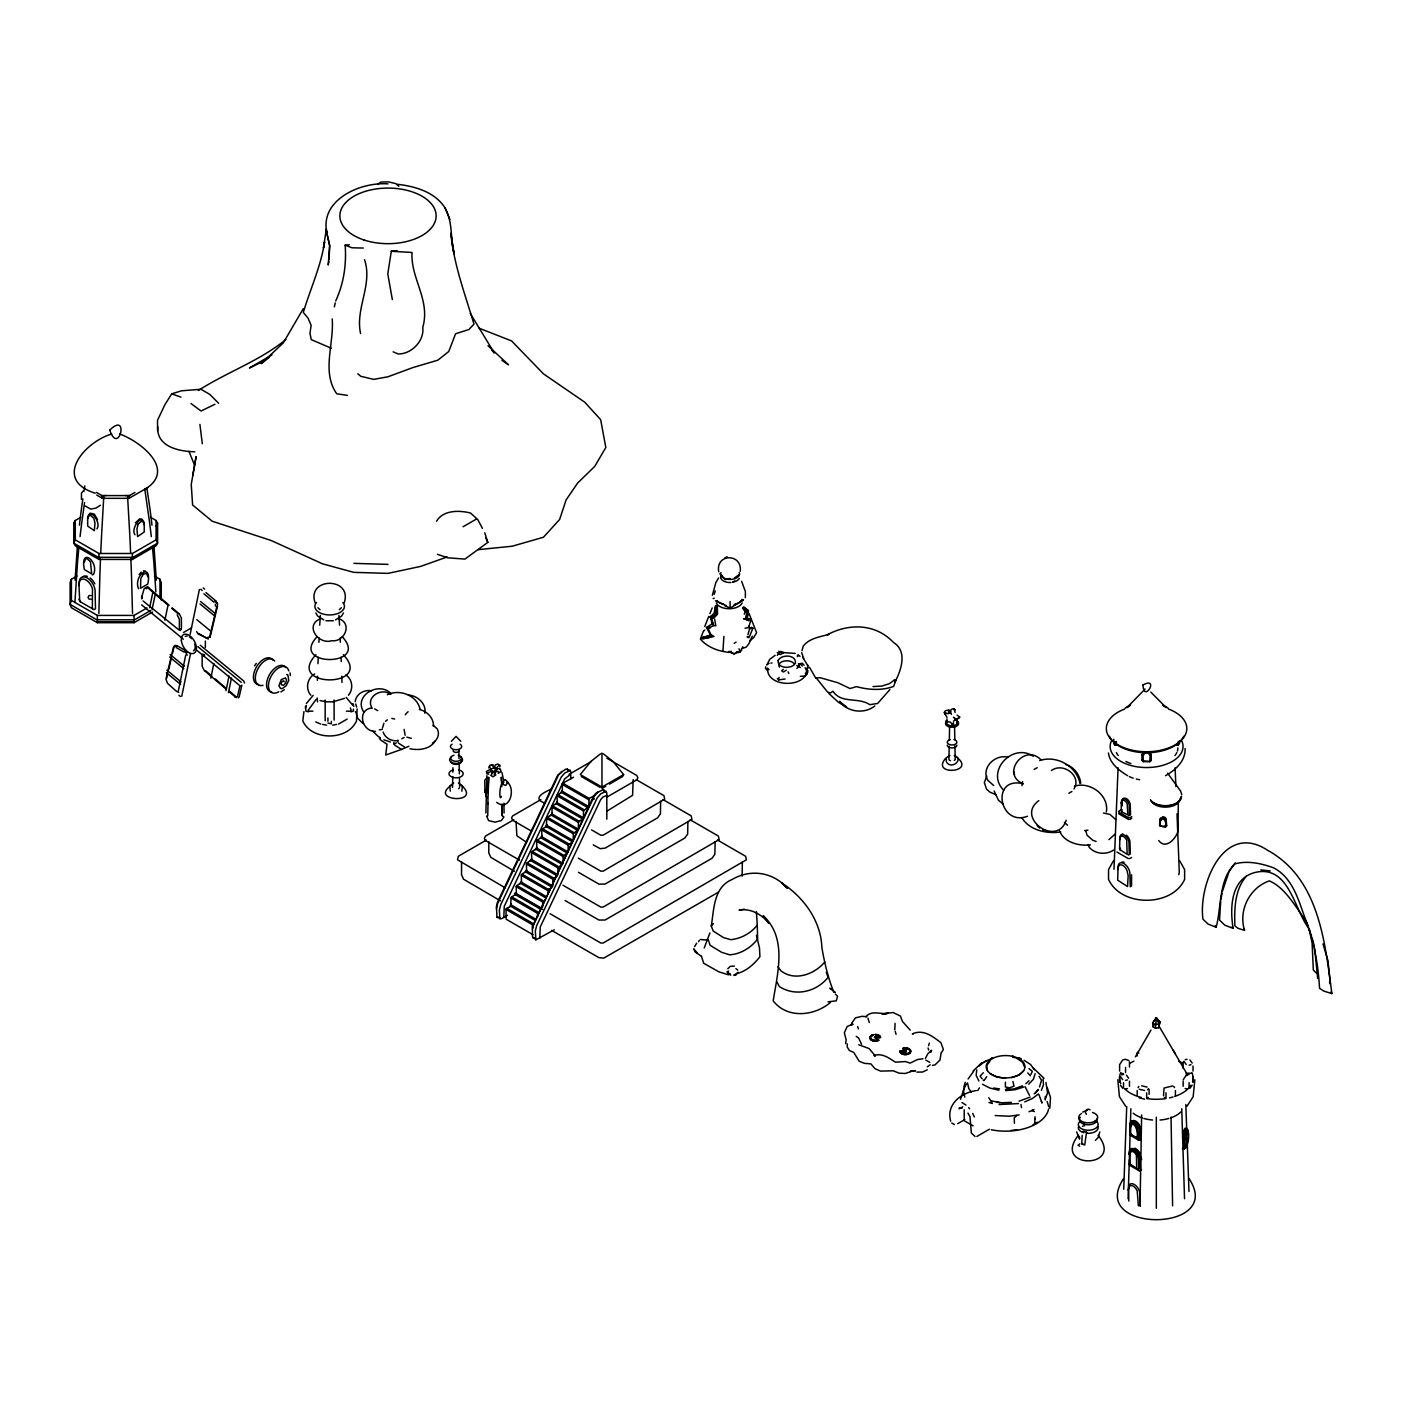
<?xml version="1.0" encoding="UTF-8"?>
<svg xmlns="http://www.w3.org/2000/svg" width="1402" height="1402" viewBox="0 0 1402 1402"><rect width="100%" height="100%" fill="white"/><g stroke="black" fill="none" stroke-linecap="round" stroke-linejoin="round"><path stroke-width="1.5" d="M388.003 183.872C359.718 181.717 317.974 200.661 327.314 234.695L326.315 229.052L323.459 247.874L324.598 241.898C320.918 266.327 310.175 289.39 303.305 312.436L308.089 318.184L311.121 325.422L309.982 333.15L311.226 339.617L331.398 348.274M1005.427 1082.151L1005.392 1086.936L1009.493 1087.847L1013.996 1086.147L1012.927 1081.45M487.738 815.824L488.036 802.908M1178.328 801.173L1178.031 831.141C1176.05 838.449 1165.675 850.138 1158.735 840.552M485.898 813.037L486.862 775.692M487.843 803.994L488.685 777.199L488.001 792.708M1034.974 1119.059L1035.009 1116.746M949.347 739.66L949.575 726.639M1141.631 1114.923L1140.019 1205.773M452.531 787.433L452.758 776.498M452.846 772.134L452.934 767.753M949.207 746.215L948.926 759.341A3.172 1.823 0 0 0 950.398 760.673M98.859 613.375L99.822 577.221A1095.207 342.211 -76.6 0 1 100.488 558.89M492.155 772.432L492.715 770.995L492.558 772.94M716.615 606.488L716.632 605.576M1130.871 1108.719L1129.521 1153.39M1194.819 1079.75L1193.172 1096.679L1186.986 1106.248M847.299 1043.912L847.194 1046.961L849.332 1050.484L853.73 1052.411L859.198 1061.261L864.438 1063.347L870.87 1063.855L874.918 1068.639L880.509 1071.11L893.302 1070.795L899.085 1073.178L905.236 1073.476L911.055 1071.566M1128.084 1198.728L1129.311 1159.769M1126.717 1106.546L1123.721 1189.317M317.36 680.356L317.518 676.185M349.361 244.754L345.172 245.175C346.522 264.522 343.893 283.151 335.709 300.922M1034.746 1124.141L1034.939 1118.586M1113.994 869.275L1118.077 767.805M329.12 259.16L329.68 245.63L326.298 230.787L329.68 245.63L328.226 264.996L328.822 261.105M194.79 451.777C179.193 451.514 156.27 446.782 157.76 426.699M941.057 1053.06L940.006 1060.035L935.046 1064.872L932.4 1065.415M317.956 663.672L318.254 657.258M318.937 642.291L319.13 638.015M319.726 625.169L320.357 615.39M744.339 909.179L739.029 910.143C750.613 907.953 761.934 914.507 768.927 923.392L763.179 915.646C787.346 937.92 777.672 972.743 773.168 1000.818C787.03 1018.903 814.212 1016.327 830.422 1002.43M74.954 601.616L77.39 564.27A1095.207 826.164 -35.7 0 1 79.003 546.482M714.634 619.211L715.826 625.783L713.688 625.52L711.375 618.142L713.443 618.142L717.018 614.514L717.246 605.717M75.077 580.218L77.39 545.956M103.783 496.29L101.645 534.092A1095.207 342.211 -76.6 0 0 100.751 552.721M731.248 651.282L728.392 652.438L722.924 651.404L723.888 636.385M747.932 634.528L749.86 627.868M1049.835 1108.193L1050.501 1097.503L1047.171 1087.374M1185.093 748.458C1185.706 760.953 1175.489 769.996 1165.553 775.692M944.405 712.549L945.456 714.249L944.405 712.549A3.715 2.699 18.6 0 1 948.12 710.411L950.766 711.462M332.186 318.867C334.289 343.578 321.286 371.88 336.76 393.804L347.433 395.382M488.772 767.893L490.017 765.106L493.294 764.931M489.403 766.316L491.033 769.558M807.955 670.577L805.449 676.009L800.349 676.325M1158.648 1027.754L1159.962 1021.9L1156.317 1017.694L1152.654 1023.039L1153.127 1026.895L1155.458 1028.244L1158.648 1027.754L1159.962 1021.9L1157.281 1020.358L1156.317 1017.694L1152.654 1023.039L1155.336 1024.582L1158.981 1024.021L1156.317 1017.694L1155.458 1028.244M976.721 1069.866L976.195 1075.492L978.894 1080.924M740.256 571.262C742.447 553.089 715.335 553.334 718.735 571.771M828.074 1001.834L836.205 1000.853L837.59 996.366L835.329 994.036M1220.704 901.136L1219.53 920.062L1224.77 925.162L1233.112 928.369C1229.414 905.517 1231.377 874.427 1260.416 871.571C1289.472 869.52 1294.712 909.495 1308.434 927.861M785.12 679.006L778.688 679.9L778.969 677.324M408.893 746.25L401.533 749.422L394.891 745.251L393.769 742.499M711.375 618.142L715.353 614.164L716.369 605.682M845.669 1043.736L846.142 1039.881L844.355 1032.713L847.211 1026.439L853.047 1024.196L851.032 1024.897M424.806 713.197C426.804 703.786 417.183 695.462 408.35 695.024M78.933 585.545L79.318 581.006A11.339 6.537 60 0 1 87.204 577.939A11.339 6.537 60 0 1 95.091 590.119L95.476 608.818L94.004 609.66L79.721 601.405L78.933 584.108M87.678 518.88C88.344 505.316 101.908 522.403 96.931 528.834M84.348 562.36L85.522 558.872L87.099 558.75L90.464 561.746L91.638 573.786L84.348 569.562C79.599 546.219 99.314 561.378 93.584 574.242L92.374 574.943M76.97 576.047L71.414 579.254L71.414 600.424L97.351 615.408L97.351 622.698L134.031 622.698L152.555 612.008M1099.781 1131.957L1098.222 1137.39L1095.435 1140.404M1022.04 785.646L1022.566 781.597M496.431 908.496L497.763 903.186L558.329 775.376L561.834 771.345M532.427 927.195L593.8 795.758L596.095 793.111L603.351 789.554L606.821 792.813L606.821 819.136M532.427 929.263L533.741 923.953L594.325 796.161L597.83 792.112M1106.388 811.916C1109.175 795.109 1090.02 781.177 1074.44 786.207M947.051 718.893L946.63 721.732L950.223 722.012L953.816 725.868L953.395 722.556M953.816 725.868A3.715 2.997 75.3 0 0 957.531 723.73L957.093 720.418M1082.186 1135.322L1081.766 1144.032L1084.727 1144.978L1086.585 1132.115M1216.165 927.283C1221.633 906.621 1218.531 879.685 1234.812 863.912C1247.517 860.337 1261.607 863.439 1273.77 867.908C1292.837 877.932 1298.567 900.382 1305.385 919.116C1313.937 941.215 1318.353 964.856 1319.527 988.217L1323.733 991.056L1331.9 993.632C1324.89 941.566 1318.984 878.388 1267.426 850.173C1223.508 821.327 1198.219 884.942 1202.951 919.186L1207.998 924.023L1216.165 927.283L1215.324 925.53M284.185 681.898C284.045 678.796 280.207 682.984 281.311 684.684L283.537 685.35L285.605 683.247L286.569 680.093L285.5 677.867L281.224 679.62L278.893 685.841L280.61 688.522L282.328 688.557L286.253 685.683L288.759 680.338L288.023 675.711M82.858 498.919L81.772 506.385A1095.207 826.164 35.7 0 0 79.423 525.172M84.541 502.617L81.772 522.613A1095.207 826.164 -35.7 0 0 80.072 536.563M205.358 647.461L205.358 641.029M83.962 491.454L84.839 485.863M305.461 706.293L305.899 711.112L308.475 711.83M80.738 517.338L75.27 520.492L75.27 539.823L98.946 553.492L98.946 559.433L132.419 559.433L156.095 545.764L157.602 543.152L157.602 523.104L156.095 520.492L150.645 517.338M767.613 668.018C765.895 688.435 809.217 688.557 807.026 667.843M498.744 765.474L495.327 769.277L496.974 769.26M499.778 766.912L500.041 765.334L497.728 764.002L495.292 764.931L494.258 767.437M192.687 475.716L196.105 456.631L191.25 484.409L192.6 504.983L212.21 521.229L271.042 540.453L322.53 563.814L353.742 572.349L388.003 573.383L420.618 566.408L447.15 556.962M742.114 876.215L742.359 861.88M807.044 674.485L806.325 671.207M357.124 708.921L356.476 720.873C347.836 740.975 311.454 740.975 302.814 720.873L303.919 711.638M382.501 727.971L383.903 723.309M134.031 622.698L134.031 615.408L147 607.925M712.339 595.359L715.791 582.724L718.578 578.027M960.51 1099.291L965.137 1085.709M767.577 670.629L765.457 668.316L765.755 666.774M1121.267 803.434L1121.653 800.437A5.468 3.155 60 0 1 1125.403 799.175A5.468 3.155 60 0 1 1129.171 804.783L1129.539 815.298M1119.567 839.78L1120.496 836.714A5.293 3.049 60 0 1 1126.717 840.306L1127.155 854.344L1119.567 849.402L1119.953 836.784A6.484 3.733 60 0 1 1124.439 835.136A6.484 3.733 60 0 1 1128.925 841.971L1129.293 854.449M1117.657 869.555L1118.866 865.577A6.887 3.978 60 0 1 1126.928 870.221L1128.154 875.619L1127.558 886.555L1117.657 880.158L1118.113 865.77A8.43 4.872 60 0 1 1123.966 863.562A8.43 4.872 60 0 1 1129.837 872.535L1130.292 886.73L1131.554 885.994L1131.554 874.778M1129.697 1126.349L1130.065 1123.475A6.817 3.926 60 0 1 1134.796 1121.688A6.817 3.926 60 0 1 1139.528 1128.943L1139.914 1139.756L1133.289 1135.935M1130.66 1125.999L1131.046 1124.053A4.802 2.769 60 0 1 1134.323 1123.055A4.802 2.769 60 0 1 1137.583 1127.821L1137.968 1137.776L1136.987 1138.336L1130.66 1134.06L1130.66 1124.86M1130.66 1126.91C1133.64 1117.902 1140.317 1135.392 1135.953 1137.741M1128.961 1154.284L1130.187 1150.534A6.782 3.908 60 0 1 1137.951 1155.02L1139.178 1160.19L1138.634 1170.46M1129.942 1152.794L1130.31 1150.849M1129.942 1154.845L1130.31 1151.971A5.801 3.347 60 0 1 1134.323 1150.586A5.801 3.347 60 0 1 1138.319 1156.597L1138.687 1168.532L1137.723 1169.093L1129.942 1163.958L1129.942 1153.934M1128.154 1190.158L1129.329 1186.285A6.695 3.873 60 0 1 1137.197 1190.841L1138.371 1205.86M1220.914 899.278L1222.053 893.284M748.072 637.419L748.265 636.42M397.257 250.905L391.298 251.273L387.776 273.916L392.35 299.555M756.379 911.615L757.273 925.092C751.016 933.259 741.08 938.534 730.915 939.708L723.52 937.605L713.215 931.051L711.27 926.056C714.091 909.162 713.46 887.133 732.3 879.387C748.072 870.064 767.893 871.255 782.088 883.137C803.767 897.438 820.836 920.658 821.852 947.296C824.411 962.788 828.144 977.948 833.91 992.476M745.04 628.236L748.686 627.518L750.946 619.912L747.143 617.932L748.458 611.465L744.374 607.82M149.663 607.767L152.66 593.134M152.064 609.747L155.079 595.131M164.875 620.297L167.889 605.664M178.387 690.73L185.712 655.137M190.164 634.3L199.382 589.541M181.752 696.268L190.532 653.63M210.808 678.165L213.823 663.549M226.02 690.695L229.034 676.062M228.438 692.676L231.453 678.06M96.72 495.081L102.364 498.341L129.002 498.341L129.597 495.519L134.96 492.417M355.197 701.701C355.985 694.008 364.275 689.293 371.53 690.818M744.164 607.084L748.405 610.606L747.143 617.932M745.356 618.913L743.481 618.632L749.001 620.665L745.356 618.913L746.898 612.061L743.779 608.538M334.359 306.863L335.253 302.902M344.209 602.807C352.936 576.835 306.355 576.835 315.082 602.807M166.049 678.55L173.427 647.303L174.567 645.709L176.74 646.199M166.628 678.217L167.609 674.047M168.608 669.876L171.552 657.38M172.534 653.227L174.023 646.97L175.145 645.376L177.318 645.849M209.564 637.419L216.942 606.19M210.142 637.086L217.538 605.857M704.225 947.997L709.903 932.926M1222.421 891.304L1229.046 871.571L1235.25 862.826M87.94 516.742L90.429 515.27L93.811 518.267L94.986 523.104L94.337 530.675L87.678 526.083L87.678 517.688M79.301 582.619L79.581 581.515A9.674 5.59 60 0 1 86.03 579.972A9.674 5.59 60 0 1 92.479 588.963L92.357 608.696M801.979 650.721L803.258 646.077C809.357 638.155 819.942 636.946 828.95 634.335L827.145 634.843C849.016 623.014 875.724 623.557 893.477 642.466C907.69 651.089 901.223 670.244 895.072 681.74M964.068 1086.497L965.242 1082.274M714.249 594.343L715.23 590.89M141.637 597.41L144.055 589.033L144.984 587.981L146.649 588.787M237.481 696.531L239.812 686.314M239.532 695.357L241.863 685.14M132.419 559.433L132.419 553.492L156.095 539.823L156.095 520.492M744.322 614.164L745.268 610.974L742.762 607.802M737.908 972.234L736.173 974.758L734.157 974.583M1035.114 1073.669L1033.449 1079.225L1028.753 1084.167M1039.53 1086.918L1041.546 1080.153L1039.022 1076.315M728.725 651.667L734.227 653.893L736.979 652.018L740.116 652.123L742.815 646.76M1162.573 816.84A3.049 2.453 17 0 1 1166.131 818.908L1166.639 825.585L1165.377 827.092L1159.629 825.673L1159.875 819.837M1165.377 827.092L1166.639 825.585M895.089 1023.39L894.791 1029.804M305.461 708.29L306.337 705.521M308.16 710.306L316.028 699.528M1141.947 755.38L1142.63 753.277A4.136 3.365 0 0 1 1143.576 751.945M928.527 1045.717L929.403 1043.035M71.414 600.424L70.1 604.385L71.414 607.732L97.351 622.698M1160.365 818.312L1159.629 825.673M946.35 758.324L946.35 761.619M895.808 680.198L893.652 686.402C881.858 690.765 868.539 689.942 856.517 686.63L850.033 688.54L837.87 682.739L819.995 677.657L815.736 678.165L809.532 667.317M180.84 628.797L180.21 630.585L181.436 628.464M1041.371 1090.335L1043.491 1084.797L1043.07 1079.137M1045.244 1099.045L1047.574 1092.929L1045.927 1082.449M704.75 626.519L708.711 616.442M491.822 771.45L491.611 774.868M703.348 631.338L700.387 639.032C705.732 645.533 714.705 649.845 722.924 651.404M138.115 524.173L136.94 529.027L137.589 536.598L144.231 532.024L144.231 523.612M709.868 613.673L712.198 607.925M766.789 665.056L769.751 659.308L775.131 655.312M71.414 579.254L70.1 582.584L70.1 604.385L96.808 619.807L134.574 619.807L150.592 610.553M1066.168 820.258C1057.161 847.737 1014.96 817.822 1038.812 800.665M742.324 648.443L746.197 647.093L748.791 643.904L752.296 636.14M930.753 1052.411L931.647 1050.238L927.809 1053.778L925.425 1058.387M851.54 1023.32L855.5 1017.852L862.142 1016.292L866.804 1016.748M986.78 776.112L984.344 782.631L986.535 789.098L989.952 792.148L996.226 794.811M1074.002 788.958C1082.116 775.744 1062.874 761.917 1051.465 770.522M1079.347 1136.356L1079.75 1138.529M1031.013 1074.335L1032.31 1071.391L1028.945 1068.569M75.27 539.823L73.78 543.152L75.27 545.764L98.946 559.433M156.095 526.433L157.602 523.104M1121.618 801.646L1121.986 800.822A4.276 2.471 60 0 1 1127.173 803.819L1127.891 814.895L1121.758 811.933M1130.047 1124.562L1130.713 1123.072A5.766 3.33 60 0 1 1137.443 1126.963L1137.898 1139.721M1130.275 1153.057L1130.731 1152.041A4.749 2.751 60 0 1 1136.426 1155.336L1136.689 1168.497M1153.127 1026.895L1153.969 1025.055M1184.182 1149.027L1182.499 1148.466L1184.182 1149.027L1187.214 1142.507L1188.984 1191.472M1185.373 1146.573L1187.336 1142.367M1084.587 1125.648L1082.432 1126.262M796.914 668.491L800.349 663.794L802.435 663.444L804.082 665.231M988.533 1061.84L991.95 1057.686M603.333 753.803L612.954 761.374L623.627 774.57L622.593 776.533L609.467 784.121M461.836 791.149L462.432 786.084L458.454 782.999M1183.148 1079.838L1186.215 1075.141L1189.089 1074.458M777.286 655.382L780.458 651.439L783.718 652.613L780.458 654.576L777.199 652.596M486.564 815.999L488.65 820.608L494.976 822.133L501.303 820.608L503.914 816.963L501.916 815.298M968.099 1078.997L973.689 1071.216M955.148 712.356L953.938 708.886A3.715 2.138 -60 0 0 950.223 711.024L948.225 713.758L944.58 712.549M348.485 695.252C353.584 689.206 352.603 679.339 345.891 674.958M1113.346 860.951L1108.544 869.643L1108.544 879.404C1121.232 907.234 1171.932 907.234 1184.62 879.404L1184.62 869.643L1179.818 860.951M156.095 539.823L157.602 543.152L133.05 557.33L98.333 557.33L73.78 543.152L73.78 523.104L75.27 520.492M1135.392 1056.845L1150.989 1030.067M135.398 522.806L139.674 518.863L141.882 519.055M557.05 795.162L557.225 802.698L551.95 806.536L552.108 814.071L546.833 817.909L546.324 826.619L541.733 829.283L541.908 836.819L536.633 840.639L536.791 848.175L531.516 852.013L531.691 859.549L526.416 863.387L526.591 870.922L521.299 874.76L521.474 882.296L516.199 886.134L516.374 893.67L511.099 897.49L510.591 906.218L505.982 908.864L506.157 919.204L533.111 934.766M573.558 777.216L562.325 783.49L562.325 791.324L557.225 795.845L583.477 811.004L583.477 817.857L578.378 822.378L578.378 829.23L573.278 833.752L573.278 840.604L547.008 825.445M560.8 793.006L562.325 790.342M555.683 804.38L557.225 801.716M550.583 815.736L552.108 813.09M545.483 827.11L547.008 824.464M540.366 838.484L541.908 835.82M535.266 849.857L536.791 847.194M530.166 861.231L531.691 858.567M525.049 872.587L526.591 869.941M519.949 883.961L521.474 881.315M514.832 895.335L516.374 892.671M509.732 906.708L511.274 904.045M583.477 811.004L588.595 806.483L589.261 798.457L594.378 795.512M591.504 800.332L594.466 798.825M563.061 861.634L563.061 856.499L568.16 851.978L568.16 845.126L572.594 841.778L546.324 826.619M531.691 859.549L557.943 874.708L557.943 867.856L563.061 863.352L536.791 848.175M552.844 886.082L552.844 879.229L557.277 875.899L531.007 860.74M547.744 894.02L548.427 889.429L552.16 887.256L525.908 872.097M542.627 901.977L543.31 900.803L517.058 885.643L516.374 886.818L542.627 901.977L542.627 907.112M537.527 913.35L538.21 912.159L511.958 897L511.274 898.191L537.527 913.35L537.527 916.768M532.427 924.707L533.111 923.532L506.841 908.373L506.157 909.548L532.427 924.707L532.427 936.571L535.879 939.831L554.298 929.824M303.305 308.615L283.186 343.052L261.21 363.644L269.114 357.51M343.437 612.989L341.597 616.091L335.481 619.877M977.772 1090.581L979.385 1087.864M953.378 717.246L955.866 719.068L955.095 720.383L954.604 718.367L956.041 719.261A3.715 1.384 -13.6 0 0 959.739 717.123L957.093 715.108M493.942 768.489L494.783 767.122M694.603 946.595L696.654 943.213M941.478 1052.587L943.371 1049.52L940.952 1042.685C932.716 1036.499 923.497 1028.84 912.334 1033.887L913.193 1034.01M501.408 796.406C499.217 802.663 498.989 784.664 502.95 782.631L503.826 782.456M218.659 403.32L209.932 394.488L200.994 389.283L181.559 390.79L171.745 393.822L165.015 404.459L157.515 420.267L157.585 430.694M748.931 637.77L752.927 628.236L751.454 627.272M698.529 941.688L699.335 940.462M702.472 637.367L710.744 635.562L706.485 627.465L712.847 623.347L710.446 616.529L712.531 616.529M436.565 521.211C443.155 509.89 459.576 510.153 470.616 513.079L477.767 519.599L482.446 528.396M727.813 968.747L730.337 966.311L734.368 966.118M986.745 1076.648L984.029 1080.644L983.205 1080.101M254.603 665.827L256.286 663.356M306.337 703.524L313.102 695.427M207.216 638.453L208.144 637.139M209.249 637.279L210.195 635.965M990.075 1060.823L986.745 1065.52L987.394 1070.585M973.216 1070.953L981.908 1062.576M1038.286 1089.669L1035.622 1092.964M712.216 624.293L710.446 616.529M713.443 618.142L717.491 613.883L717.368 605.682M1138.038 1087.566L1138.827 1086.48M1147.484 1089.827L1148.273 1088.741M1147.484 1098.467L1148.273 1097.363M1123.493 1178.802C1087.093 1233.304 1225.523 1233.304 1189.124 1178.802M1189.93 1088.303L1192.173 1085.183M889.902 689.539L877.67 703.453L869.766 704.68C858.217 696.741 841.515 704.154 832.946 691.256L830.597 692.956L827.495 692.01L816.279 677.972M738.836 574.873L734.473 577.904M435.233 741.01C430.028 749.369 418.83 750.561 409.945 748.773M1246.15 876.408C1234.636 889.814 1234.286 909.109 1234.899 925.846L1237.984 928.317L1244.52 930.315C1238.211 910.196 1249.725 887.606 1269.336 880.877C1285.459 887.852 1295.378 906.726 1305.77 920.588M138.115 524.19L141.497 521.193L143.968 522.666M139.149 574.557L141.181 572.104M143.267 574.277L140.796 578.553L140.515 588.279L147.823 584.056C152.555 560.712 132.839 575.871 138.57 588.735M710.744 635.562L712.899 635.386M714.021 636.473L702.052 638.681M83.209 491.015L81.456 493.118L81.456 499.357M953.465 721.171L955.954 719.401M957.163 719.033L959.581 716.93M824.849 961.895C814.667 974.355 794.566 981.751 780.686 970.64L778.005 966.767M711.27 926.056L713.39 923.532M494.223 774.64L495.239 773.466L494.555 770.837L494.748 772.187M495.852 774.833L493.031 776.813L490.682 775.306M706.485 627.465L709.114 626.904M710.604 627.693L707.975 628.236L711.865 636.648M1145.101 689.013L1126.928 707.659L1130.538 704.943L1125.193 708.028M146.088 587.859L147.035 586.807L148.7 587.613M239.462 696.531L238.27 697.881M797.317 656.662L798.614 655.277L800.016 656.399M983.293 1072.74L980.068 1076.175L982.154 1078.786M1034.238 1093.858L1038.391 1089.494M401.533 749.422L385.725 755.012L387.005 744.252L380.766 740.063L379.346 737.014M1114.941 834.19L1108.929 839.658M709.885 617.336L714.161 613.165L715.633 605.576L714.652 612.551L716.317 612.902M339.284 609.695L341.352 607.749M1023.653 1070.707L1019.044 1075.019L1011.578 1077.682M1025.826 1083.728L1029.015 1080.749M1016.976 1115.361L1014.207 1117.92L1014.417 1123.23M736.225 974.443L733.877 975.477M451.374 741.272L456.071 736.383L460.785 741.272M946.911 757.273L949.943 755.52M703.629 631.058L704.768 630.076M484.794 532.778L487.791 542.399L464.938 559.083L447.694 557.803L437.442 554.298M783.297 669.367L781.65 670.769L783.297 671.996L786.347 670.174M1078.383 1135.287C1051.237 1169.356 1125.228 1169.356 1098.081 1135.287M945.842 758.149C929.824 775.919 976.423 772.94 957.128 757.588M741.763 650.23L734.227 653.893L729.093 651.334M379.381 738.714L380.275 737.995M1151.235 759.726L1149.36 761.409L1143.103 760.848M1141.947 754.539L1141.947 760.567L1143.313 761.689L1149.85 761.689L1151.235 760.567L1151.235 754.539M978.999 1066.116L984.677 1061.524L992.634 1058.247M495.327 769.277L498.972 768.541L499.795 769.488M317.15 636.648C288.426 667.159 370.864 667.159 342.141 636.648M315.941 654.734C284.378 688.242 374.912 688.242 343.35 654.734M314.696 673.924C307.161 678.095 305.198 688.68 310.823 695.252M347.135 719.086L338.548 724.045M1082.712 1112.084L1087.269 1110.191M432.394 743.165C437.406 740.344 440.158 734.14 437.231 728.865L433.095 725.29M701.981 637.752L711.27 634.931M198.348 390.492C226.616 372.266 259.388 361.085 285.885 339.529M385.497 721.294L387.39 719.839M750.648 640.101L749.86 640.696L753.557 637.805L756.624 632.688L748.983 613.34M144.616 489.473C177.02 470.161 140.901 441.577 119.643 434.007M894.862 679.602L889.516 683.633L881.893 686.069L873.043 686.559M1038.461 1093.946L1032.485 1098.432L1024.704 1101.884M183.539 632.46L191.513 627.851M284.343 689.644L280.891 691.957M865.875 1016.678C871.991 1009.773 880.684 1014.715 888.272 1013.296L882.016 1014.032L893.004 1012.489L900.434 1016.047L902.485 1021.497L910.231 1030.137M927.265 1066.834L930.209 1064.801M743.393 600.161L730.091 608.082L724.554 605.506M874.795 705.977C864.473 714.301 847.246 712.234 839.535 701.298L846.615 707.151L838.571 702.402L828.862 693.517M377.892 184.065L380.923 182.05L388.301 181.857L395.714 183.592L398.816 186.221M727.305 971.814L728.497 971.06M767.297 664.46L769.172 663.286M734.227 643.308L736.032 642.116M600.582 753.803L590.961 761.374L580.305 774.57L601.966 787.083L623.627 774.57M100.471 505.246L95.897 508.12L90.674 509.084L85.277 505.964M487.125 777.427L484.759 780.336L484.952 791.306M983.818 1062.488L986.57 1060.788M1037.305 1122.248L1032.906 1124.79M953.938 708.886L955.165 709.973L954.061 709.114M1079.663 1146.17L1078.015 1145.329L1079.82 1143.822M463.063 526.749L476.189 519.196M734.806 580.884L732.633 582.163A9.499 5.485 0 0 0 739.257 578.483M271.97 354.934L249.416 367.99L261.035 362.452M90.043 513.132L94.32 514.148L97.562 519.564M129.002 498.341L147.823 487.475M143.249 574.277L146.649 573.383L147.823 576.853M196.648 631.619L197.927 633.774L208.425 639.032M401.796 738.784L404.109 737.452M506.14 785.085L507.752 781.983L505.193 779.6L502.617 781.983L503.563 784.682L505.193 785.26M569.072 774.36L591.434 761.444M551.021 789.273C543.328 792.533 531.446 798.754 545.501 803.293M540.839 799.648L512.746 815.859L511.537 817.944L512.746 820.31L531.463 831.123M513.851 819.714L485.513 836.083L484.303 838.449L485.513 840.534L519.511 860.162M486.406 840.061L458.279 856.289L457.508 859.794L505.141 887.799M605.717 786.277L601.966 788.45L601.966 752.997M606.891 797.107L636.718 779.88L637.928 777.795L636.718 775.429L606.891 758.219M606.856 811.18L632.582 795.337L633.178 779.6M507.506 915.296L501.548 918.731L496.991 917.364L496.431 906.411L497.447 902.327L557.821 774.991L565.725 769.102L570.299 770.469L570.842 772.046M718.472 892.163L603.701 958.144L598.864 957.636L551.599 930.367M1068.885 793.234L1071.882 791.499M1118.603 811.337L1120.584 810.181M1122.301 809.935L1121.267 810.514L1122.248 812.196M1128.575 815.859L1130.555 814.702L1130.187 804.187A5.468 3.155 60 0 0 1125.526 798.194M1129.784 817.787L1131.782 816.647M1129.784 819.469L1131.782 818.33M1120.601 848.245L1119.567 848.841L1120.548 850.523M1128.33 855.027L1130.327 853.871L1129.942 841.393A6.484 3.733 60 0 0 1126.349 835.171M1129.539 858.637L1131.537 857.498M959.091 1108.824L962.666 1106.774M957.671 1123.685L964.804 1119.567M976.879 1136.461L989.356 1129.241M1130.66 1133.289L1129.697 1133.85L1130.66 1135.532L1131.642 1134.972M1141.614 1169.934L1139.668 1171.056L1129.504 1165.185L1129.346 1151.41A7.834 4.521 60 0 1 1134.796 1149.219A7.834 4.521 60 0 1 1140.264 1157.719L1140.632 1170.495M741.08 601.055L743.446 599.705M492.715 770.995L487.808 772.677M1113.644 850.015C1106.213 855.132 1095.277 854.168 1089.231 847.351L1088.25 844.582M733.737 605.173L736.523 603.701M1030.155 1097.065L1019.061 1101.183M724.711 557.961L727.13 556.734M927.283 1069.779L922.621 1072.039L916.855 1072.109M707.975 628.236L713.688 625.52M713.162 598.619L714.231 598.128M1008.126 1088.46L1005.392 1089.687L1013.874 1088.916L1022.514 1085.849M730.091 578.465L725.027 579.622L719.892 573.611M1029.015 1111.733L1033.94 1109.543L1031.749 1110.717L1034.326 1111.576M387.355 694.761C399.395 688.732 416.885 695.269 419.987 708.921M214.892 404.267L201.064 411.014L191.058 403.583M805.291 673.416L807.797 672.347L805.098 667.738M321.023 618.545C304.094 624.398 317.711 645.078 331.748 640.732C344.98 642.361 352.831 622.768 338.268 618.545M344.594 698.354L332.957 701.771M286.691 674.625L287.796 674.642M452.057 784.857C426.856 801.155 482.919 804.853 461.538 785.33M111.739 434.007C84.856 441.683 51.979 479.624 95.231 493.224M453.687 782.999L449.727 786.084L450.322 791.149M393.594 743.989L396.415 742.92M903.309 1048.223L906.113 1052.026L900.522 1052.026L900.031 1051.114L906.113 1051.009L903.309 1048.223L904.535 1047.96A4.942 2.857 0 0 1 910.213 1050.116A4.942 2.857 0 0 1 906.814 1053.498A4.942 2.857 0 0 1 900.75 1051.745L900.522 1051.009M951.45 714.494L950.346 711.252L948.979 711.725L949.767 713.127L950.1 711.112M498.709 771.696L494.924 771.17L495.66 772.66M498.166 773.326L501.11 771.521L500.304 768.979M1023.881 1086.971L1015.328 1089.687L1005.69 1090.651M350.815 711.83L353.392 711.112L353.392 709.132M876.303 1037.953L880.526 1037.427L879.527 1035.868A4.942 2.857 0 0 0 875.251 1034.448M705.732 637.156L709.307 636.263M710.025 637.437L703.085 638.839M1121.635 1074.913L1123.545 1074.458M1185.163 1059.719L1187.073 1059.264M1125.543 1080.364L1127.453 1079.908M1189.089 1065.169L1190.981 1064.714M1125.543 1088.986L1127.453 1088.53M1190.981 1073.336L1186.215 1073.108M371.197 708.028C356.511 710.393 362.189 732.019 375.473 731.353M1027.456 816.262C999.328 827.04 990.303 776.515 1022.531 783.613M770.995 663.164L772.011 662.953M904.535 1048.976L902.713 1048.766A5.363 3.102 0 0 1 904.465 1048.398M1039.688 760.567C1056.512 754.907 1076.526 765.983 1079.996 783.543M379.346 729.899L382.29 729.338M960.861 1107.808L959.248 1107.825L962.087 1108.193M570.299 770.469L564.761 773.028L561.256 777.076L500.672 904.868L499.357 910.178L499.901 919.046M606.277 791.236L600.739 793.795L597.234 797.843L536.651 925.635L535.336 930.946L535.879 939.831M496.991 917.364L498.621 917.048M503.809 917.434L504.264 906.253L564.62 778.916L570.702 774.255L570.842 778.969M532.97 938.148L534.618 937.833M539.788 938.201L540.243 927.02L600.617 799.683L602.895 797.055L606.821 795.425M333.396 620.753L325.895 620.753M332.712 725.132L336.603 724.413M491.191 769.032L486.371 771.45L487.002 773.904L488.72 774.167M700.299 939.515L706.59 940.041M91.112 599.11L89.045 599.11L88.011 597.322L89.045 595.535L91.112 595.535M735.962 973.742C745.671 971.849 753.943 964.383 759.919 956.725L759.498 947.98L756.414 935.257M1017.484 1129.661L1011.403 1130.415M925.793 1060.07L929.771 1062.348M906.113 1051.009L900.031 1051.114A5.363 3.102 0 0 0 906.323 1054.164A5.363 3.102 0 0 0 910.441 1050.045A5.363 3.102 0 0 0 902.713 1048.433L905.394 1051.447L900.031 1051.447A5.363 3.102 0 0 0 905.079 1054.532A5.363 3.102 0 0 0 910.722 1051.798A5.363 3.102 0 0 0 906.323 1048.398M1084.675 830.597L1087.934 830.159M1018.465 1103.567L999.083 1104.548M1019.149 1114.958L1009.054 1116.237L995.175 1115.536M910.564 1071.216L915.488 1070.637M910.476 1071.373L915.313 1070.813M1090.353 844.88C1079.067 846.282 1064.171 842.444 1059.526 830.983M398.15 740.519C391.999 741.798 385.042 738.135 383.167 732.037M922.989 1058.755L917.539 1059.509L910.073 1063.119L905.429 1061.542L895.475 1062.19C889.078 1058.159 882.033 1052.657 873.972 1055.583L875.391 1056.056L869.152 1048.591L858.69 1044.753M782.404 652.526L795.214 653.42M872.062 1036.113A4.942 2.857 0 0 0 870.957 1039.741A4.942 2.857 0 0 0 876.933 1040.985L878.686 1040.337L874.462 1037.129L879.965 1036.569M874.462 1037.129L880.526 1037.094A5.363 3.102 0 0 0 875.251 1034.536M875.251 1037.971L880.526 1037.427A5.363 3.102 0 0 0 875.251 1034.869M478.17 549.672L512.221 546.219L543.45 537.246L559.626 519.494L566.11 499.901L577.606 483.077L594.728 466.41L605.822 447.501L600.652 419.636L584.722 402.181L543.468 373.861L511.555 340.896L479.256 328.261M363.258 248.049L352.025 247.786L345.172 245.175M1060.788 831.999C1046.856 833.98 1029.489 830.457 1021.795 817.629M1011.385 1102.375L1001.676 1102.813L991.302 1100.885M126.285 495.589L105.097 495.589M976.335 1090.563C961.316 1092.614 945.859 1104.408 950.679 1121.127M1081.818 1143.646L1082.73 1143.646M96.423 492.417L101.785 495.519L106.061 495.519M125.321 495.519L129.597 495.519M98.946 553.492L132.419 553.492M97.351 615.408L134.031 615.408M98.578 621.822L132.787 621.822M326.911 701.824L332.379 701.824M308.948 711.182L312.874 711.182M346.417 711.182L350.36 711.182M1114.923 744.97L1116.36 744.97M1176.804 744.97L1178.258 744.97M1176.804 745.286L1178.258 745.286L1178.258 741.5M1260.836 869.923L1270.23 870.905M353.9 563.359L388.003 564.375M1103.462 813.037L1109.963 814.439L1115.677 819.487M1008.091 757.273C995.297 753.803 980.839 767.665 987.744 780.248L993.703 785.541M1172.738 1085.937L1164.046 1088.022L1163.52 1095.768M143.495 570.842L145.457 571.105M778.723 651.264L782.228 653.192M730.53 974.197L727.112 971.972M802.435 663.444L798.386 663.812L800.349 663.794L802.33 666.055M730.757 975.196L727.848 973.128M797.3 655.12L798.614 655.277M749.807 628.639L752.927 628.236L748.686 627.518L748.633 626.221M749.001 618.668L750.946 619.912M996.559 1102.252L999.644 1102.655M397.362 184.293C415.027 186.256 434.778 191.916 444.907 207.741C453.161 221.796 450.077 238.498 454.143 253.78L451.093 234.695M1005.444 1078.243L996.91 1077.051L990.215 1073.774M993.58 1088.04L999.486 1088.863M796.827 665.529L800.349 667.545M746.81 610.378L748.405 610.606M746.898 612.061L745.303 611.833L742.955 608.521M1012.63 1057.248L1018.273 1058.177M745.338 597.743L745.408 591.626L741.605 581.269M320.059 700.597L326.333 701.771M322.688 724.413L326.578 725.132M1086.62 1132.22L1083.08 1131.256M507.051 782.456L507.91 782.631C515.883 790.413 509.084 812.056 496.711 802.347M715.353 614.164L717.018 614.514M391.298 251.273L412.03 252.465C410.471 278.542 430.712 300.028 422.773 327.367C424.473 340.861 411.54 354.233 398.115 353.952L393.138 351.832M953.833 725.675L952.273 725.325L952.431 724.115L953.64 725.728M491.681 764.809L493.89 767.245M391.806 718.385L394.663 719.033M1121.635 1073.336L1123.545 1073.792M1185.163 1088.53L1187.073 1088.986M1141.684 1085.796L1147.081 1087.076M1139.213 1089.231L1144.628 1090.511M1139.213 1097.854L1144.628 1099.15M998.855 1090.195L989.847 1088.04L982.539 1084.289M406.825 737.154L411.277 738.293M1042.597 829.774L1046.015 830.738M419.356 709.517C427.067 711.112 433.901 718.157 433.481 726.306M988.953 1102.463L992.423 1103.514M728.549 974.846L718.823 971.814L703.646 963.227L701.508 956.322M383.903 739.835L390.404 741.973M726.359 605.594L715.388 600.862M171.745 393.822L180.928 397.134M1096.119 841.463L1092.771 840.254L1087.041 835.206L1085.849 831.088M954.219 755.52C964.243 758.745 952.308 769.663 946.911 762.67M1065.502 764.37C1073.757 766.684 1079.803 774.693 1080.749 783.07M743.358 607.084L745.776 609.327M829.669 988.13L835.382 992.388M315.765 721.96L320.743 724.045M178.93 629.919L143.057 600.95M204.745 654.997L202.799 654.156L202.151 655.943L202.186 665.6M202.607 655.663L203.991 656.259M767.472 668.824L769.032 669.508M1033.309 756.239C1012.402 742.254 985.063 771.713 1003.709 790.22M701.368 956.199L695.287 952.098L693.692 948.821L697.39 953.185M234.888 696.794L236.552 697.6M323.809 619.877L317.693 616.091L315.853 612.989M830.93 988.708L832.052 989.269M205.989 592.59L215.996 601.055M203.938 593.765L213.963 602.229M176.687 691.379L178.755 692.465M198.506 633.441L206.848 638.208M178.159 646.34L186.256 650.966M176.109 647.514L184.223 652.158M1167.989 708.028L1162.626 704.943L1166.236 707.659L1150.762 692.045M1127.629 775.692C1119.059 770.522 1109.876 763.512 1108.421 752.944M1118.603 812.003L1128.61 817.787M1118.603 813.686L1128.61 819.469M1023.372 783.963C999.766 774.167 1024.915 741.973 1041.441 760.34M1116.903 852.013L1128.365 858.637M636.315 779.705L663.952 795.653L664.706 799.14L603.158 835.189L600.757 835.189L591.539 829.879M663.093 799.648L691.186 815.859L691.94 819.364L603.158 871.133L600.757 871.133L578.29 858.147M690.064 819.714L718.402 836.083L719.173 839.57L603.158 907.059L600.757 907.059L562.973 885.24M717.526 840.061L745.636 856.289L746.407 859.794L603.158 943.003L600.757 943.003L550.145 913.771M581.322 776.533L600.091 787.363M589.261 798.457L563.008 783.297L562.325 784.489L588.595 799.648M562.325 791.324L588.595 806.483M561.641 792.516L587.911 807.675M390.317 694.305C381.467 687.085 365.011 697.425 372.213 708.238M557.908 794.671L584.161 809.83M1090.037 1109.788C1087.216 1107.492 1083.571 1111.979 1086.427 1114.275M557.225 802.698L583.477 817.857M556.541 803.872L582.794 819.048M154.395 576.047L159.968 579.254L161.265 582.584L161.265 600.038M579.061 821.204L552.791 806.045L552.108 807.219L578.378 822.378M374.649 708.904L377.646 710.639M552.108 814.071L578.378 829.23M551.442 815.245L577.694 830.405M573.944 832.578L547.691 817.419L547.008 818.593L573.278 833.752M593.239 844.898L600.214 848.648L605.051 848.157L657.573 817.839L660.412 813.896L660.657 801.243M404.547 747.056L398.501 743.095M568.844 843.951L542.592 828.775L541.908 829.966L568.16 845.126M541.908 836.819L568.16 851.978M541.225 837.993L567.477 853.152M563.744 855.308L537.474 840.148L536.791 841.34L563.061 856.499M526.539 842.322L516.865 835.767L516.024 821.449M578.465 872.307L598.864 884.084L605.051 884.084L684.807 838.045L687.646 834.102L687.891 821.449M536.125 849.367L562.377 864.526M558.627 866.681L532.374 851.522L531.691 852.696L557.943 867.856M962.017 1102.603L965.96 1105.074M553.527 878.055L527.275 862.896L526.591 864.07L552.844 879.229M973.146 1125.876L964.226 1120.741L964.226 1109.788M526.591 870.922L550.968 884.995M548.427 889.429L522.157 874.27L521.474 875.444L547.744 890.603M951.765 1123.002L954.394 1124.527M975.056 1136.461L971.358 1133.061L970.009 1116.833M514.411 871.255L490.788 857.341L488.79 852.907L488.79 841.673M565.076 900.522L598.864 920.027L605.051 920.027L712.041 858.252L714.88 854.326L715.125 841.673M521.474 882.296L545.869 896.369M520.808 883.47L545.185 897.543M516.374 893.67L540.751 907.742M514.516 893.214L542.644 909.442M515.691 894.844L540.085 908.917M511.274 905.026L535.652 919.116M510.591 906.218L534.968 920.29M500.567 900.89L463.554 879.229L461.556 874.795L461.556 861.88M736.979 652.018L738.206 652.771M1173.404 1050.396L1175.419 1054.041M1128.943 1060.648L1125.543 1059.264L1122.687 1059.947L1119.62 1064.644L1119.62 1071.075M1033.432 1068.184L1044.017 1078.296M1019.429 1057.774L1021.427 1059.053M735.892 968.624L737.767 970.096M1024.091 1060.298L1030.593 1064.504L1034.343 1069.708M501.898 360.332L508.505 364.818L487.984 345.716M1016.871 1058.387L1022.549 1062.243L1024.634 1067.167M875.251 1037.638L878.686 1040.337A5.363 3.102 0 0 1 870.607 1039.513A5.363 3.102 0 0 1 873.411 1035.062M1316.758 973.479L1313.323 970.026L1312.114 943.09L1309.135 928.737M856.236 1036.376L858.725 1038.163L861.547 1044.227M391.246 693.92C379.486 680.706 353.111 695.357 363.679 711.936M378.47 736.698L372.441 730.95M957.531 723.73L958.162 722.328L957.04 721.452L957.548 723.537M1037.112 825.603L1039.671 828.074M1141.947 759.726L1143.313 760.848M1002.956 803.942L998.417 800.192L994.158 790.991M203.22 587.894L204.639 589.068M200.784 589.296L202.203 590.47M200.539 601.458L214.716 613.112M200.03 603.947L214.208 615.601M196.788 619.649L210.966 631.321M200.258 645.218L243.633 680.899L244.526 683.019M197.822 646.62L241.197 682.318M141.62 604.858L183.329 639.189M197.034 650.458L240.408 686.139M170.15 654.506L184.31 666.178M169.624 656.995L183.802 668.666M166.908 670.226L181.086 681.88M166.4 672.715L180.56 684.369M178.93 695.322L180.367 696.496M363.1 723.625L357.966 718.578L356.406 714.459M148.016 587.21L169.064 605.191M172.288 607.96L178.773 613.48M147.438 587.543L168.485 605.524M171.71 608.293L178.194 613.831M205.393 670.577L211.86 676.115M215.102 678.866L226.423 688.557M229.665 691.326L236.132 696.847M204.815 670.91L225.845 688.89M229.087 691.659L235.554 697.197M1064.381 822.431L1067.553 825.165M357.79 373.721L360.735 376.279L373.738 379.381L388.003 376.77L413.029 367.517L437.845 360.191L448.745 351.516L455.58 333.764L468.864 329.54L473.981 324.142C465.113 294.367 453.792 264.663 450.848 233.188M176.039 691.011L167.574 683.352L166.049 679.462M317.939 607.749L320.006 609.695M1030.365 1075.79L1027.754 1072.898M1012.647 1055.794L1013.664 1056.775M185.66 650.616L187.517 652.438M185.064 650.949L187.185 655.19M786.662 887.641L782.088 883.137L787.416 888.325M1188.213 1131.502L1186.495 1135.182L1186.478 1145.662M777.304 678.48L778.688 679.9M491.681 350.079L494.31 352.989L470.231 313.347M346.189 697.407L352.954 705.521M968.607 1107.598L969.641 1108.807M721.294 574.732L722.626 576.327M801.716 652.701L803.697 658.554M1167.586 773.133L1180.554 790.991L1181.816 794.636M179.228 613.69L181.384 618.089L181.436 627.483M177.178 614.882L179.351 619.281L179.386 628.657M204.359 670.699L202.186 666.3M215.575 600.88L217.363 603.281L214.997 601.213M1079.487 1139.107L1076.683 1131.957M1189.93 1059.947L1192.173 1063.066M1183.989 1061.367L1186.215 1064.486M1173.789 1086.48L1174.578 1087.566M1138.038 1052.043L1138.827 1053.147M1164.343 1097.363L1165.15 1098.467M1126.402 1075.141L1128.628 1078.261M1120.443 1076.561L1122.687 1079.68M1120.443 1085.183L1122.687 1088.303M1125.631 1106.248L1119.444 1096.679L1117.797 1079.75M971.288 1092.053L968.8 1088.565L967.503 1082.957L964.594 1086.55L963.402 1090.879L964.839 1097.1M988.778 1097.748L991.862 1102.375M807.885 665.775L802.733 657.38M948.278 710.411L949.066 711.568M1158.63 1025.475L1186.197 1072.583L1186.898 1075.667M879.965 1037.585L879.527 1036.884A4.942 2.857 0 0 0 878.423 1036.113M944.492 712.794L946.981 717.438M1083.816 1123.352L1084.447 1124.422M1137.285 1124.036L1138.354 1125.876M1130.66 1133.57L1131.642 1135.252M1129.942 1163.467L1130.906 1165.15M1128.961 1163.748L1129.942 1165.43M1128.803 1201.093L1128.628 1186.495A8.097 4.679 60 0 1 1134.236 1184.427A8.097 4.679 60 0 1 1139.844 1192.979L1140.317 1206.333M967.923 1113.083L969.781 1116.307M78.933 599.267L80.405 601.791M1038.952 1094.734L1042.001 1103.041L1041.423 1101.289M1025.177 1086.813L1029.454 1095.348M776.988 982.083L779.389 986.587C795.477 996.98 816.542 991.88 828.126 977.282L826.286 972.427M788.047 671.838L788.853 673.381M355.389 711.638L356.476 713.723M1329.482 982.329L1330.375 984.046L1327.974 960.65L1322.98 943.914M1317.67 978.403L1314.708 948.488M485.933 795.705L487.265 798.474M1331.059 991.862L1331.9 993.632M1232.218 926.494L1233.112 928.369M972.708 1113.416L974.355 1116.956M73.78 523.104L75.27 526.433M485.705 537.614L487.791 542.399M449.867 219.483L444.907 207.741M867.961 1018.15L869.275 1022.549M189.007 451.426L194.545 465.184M1306.594 922.13L1308.504 927.09M486.459 796.809L484.864 790.886M950.083 711.585L949.54 710.131L948.12 710.411M1309.188 929.491L1311.606 936.291M857.638 1026.632L858.445 1028.893M501.986 772.607L503.511 779.898M603.351 789.554L603.912 791.131M567.372 768.787L567.915 770.364M708.255 939.778L710.113 945.298L721.715 952.361L729.688 954.815C740.747 954.149 750.876 947.682 757.623 939.112L757.273 925.092M928.019 1047.977L928.702 1050.045M1151.235 755.38L1150.534 753.277A4.136 3.365 0 0 0 1149.587 751.945M1013.471 771.275L1014.54 774.552M739.012 648.758L740.116 652.123M404.109 729.373L405.108 735.226M352.954 703.524L353.83 706.293M350.377 707.94L351.131 710.306M1047.101 1101.481L1048.749 1106.756M900.522 1052.026L900.75 1052.762A4.942 2.857 0 0 0 907.865 1054.251A4.942 2.857 0 0 0 909.179 1049.94M355.705 703.962L356.651 707.099M895.212 1031.329L896.071 1034.343M1312.219 937.991L1314.428 946.701M1244.17 928.667L1244.52 930.315M101.785 495.519L102.364 498.341M1020.971 1104.478L1021.567 1107.65M1188.3 1131.975L1187.915 1129.942A5.766 1.209 -81.2 0 0 1185.461 1135.252C1182.236 1160.786 1190.631 1141.736 1188.16 1131.291M807.605 664.916L808.13 668.158M1141.228 1157.158L1141.614 1159.542M146.824 487.721L149.611 506.385A1095.207 826.164 -35.7 0 1 151.959 525.172M144.721 488.579L149.611 522.613A1095.207 826.164 35.7 0 1 151.293 536.563M360.594 333.588C355.056 308.545 372.914 284.746 364.555 259.703M202.309 443.751L199.925 424.42M290.056 672.89L290.372 675.536M144.231 524.821C143.582 511.239 130 528.326 134.995 534.758M338.933 615.39L339.564 625.169M317.132 697.933L317.518 701.911M747.319 636.49L747.406 637.472M153.975 545.956L156.305 580.218M501.601 781.492L501.285 777.199L501.846 786.592M1187.687 1132.886L1187.424 1130.327A6.817 1.437 -81.2 0 0 1185.689 1129.539A6.817 1.437 -81.2 0 0 1183.954 1137.793L1183.831 1148.676M217.38 602.93L217.52 604.945M215.347 604.122L215.487 606.12M484.969 792.148L484.899 790.377M155.85 591.802L153.975 564.27A1095.207 826.164 35.7 0 0 152.362 546.482M127.582 496.29L129.738 534.092A1095.207 342.211 76.6 0 1 130.614 552.721M1175.086 767.805L1175.892 786.504M340.16 638.015L340.353 642.291M341.036 657.258L341.247 661.534M142.215 596.13L141.742 598.917L141.637 596.481M1177.014 813.879L1179.257 871.431A32.667 18.857 0 0 1 1178.749 874.708M341.773 676.185L342 682.441M1185.829 1104.443L1186.705 1129.714M1184.532 1198.728L1181.746 1108.719M132.507 613.375L131.543 577.221A1095.207 342.211 76.6 0 0 130.877 558.89M954.937 745.846L955.218 758.92M458.857 749.895L459.032 758.622M459.137 762.986L459.365 773.886M459.453 778.25L459.628 786.978M1171.038 1117.061L1172.598 1205.773M954.569 726.324L954.815 739.292M503.949 803.206L504.054 813.037M502.109 803.994L502.231 815.824M501.934 804.871L502.021 814.72M1045.296 1096.399L1045.296 1099.974M1193.014 1066.011L1193.014 1071.075M1193.014 1077.174L1193.014 1082.239M1189.089 1082.642L1189.089 1087.689M1188.283 1133.009L1188.283 1141M1183.148 1061.98L1183.148 1068.412M1183.148 1081.205L1183.148 1086.27M1179.415 740.782L1179.415 744.059M1175.419 1090.528L1175.419 1095.575M1166.394 826.356L1165.886 819.679A3.049 2.453 17 0 0 1160.137 819.101M1165.973 1092.789L1165.973 1097.836M1156.317 1117.201L1156.317 1208.296M1149.85 761.689L1150.061 756.169L1148.729 753.312A2.927 2.383 0 0 0 1144.435 753.312L1143.103 756.169L1143.313 761.689M1149.114 1089.354L1149.114 1094.401M1146.643 1092.789L1146.643 1097.836M1137.197 1052.674L1137.197 1056.039M1137.197 1090.528L1137.197 1095.575M1129.697 1125.42L1130.24 1135.287L1138.932 1140.317L1140.878 1139.178L1140.509 1128.382A6.817 3.926 60 0 0 1135.778 1121.127A6.817 3.926 60 0 0 1131.046 1122.914M1129.469 1061.98L1129.469 1067.045M1129.469 1081.205L1129.469 1086.27M1125.561 1067.448L1125.561 1072.495M1123.528 1082.642L1123.528 1087.689M1122.301 801.786L1122.301 805.852M1121.267 802.382L1121.267 811.075M1119.62 1077.174L1119.62 1082.239M1116.36 741.5L1116.36 745.286L1114.923 745.286L1114.923 741.5M1113.749 739.222L1113.749 744.059M730.091 601.528L730.091 608.082M397.835 740.344L397.835 741.973M334.114 700.036L334.114 720.12M331.363 721.259L331.363 723.818L327.928 723.064M327.928 717.982L327.928 721.259M325.176 700.036L325.176 720.751M159.968 579.254L159.968 598.303M1121.898 862.09A8.43 4.872 60 0 1 1124.106 862.3M1122.669 799.841A5.468 3.155 60 0 1 1124.404 798.071M1120.969 836.205A6.484 3.733 60 0 1 1122.914 833.962M1181.465 796.336A16.158 9.323 0 0 1 1168.462 805.484A16.158 9.323 0 0 1 1150.376 799.894M1180.116 798.597A14.826 8.552 0 0 1 1168.199 806.974A14.826 8.552 0 0 1 1151.62 801.874M1181.115 796.897A15.825 9.131 0 0 1 1168.392 805.852A15.825 9.131 0 0 1 1150.691 800.384M1183.779 736.243A38.502 22.239 0 0 1 1146.591 752.734A38.502 22.239 0 0 1 1109.385 736.243M1168.479 709.044A40.237 23.221 0 0 1 1176.944 743.761A40.237 23.221 0 0 1 1116.22 743.761A40.237 23.221 0 0 1 1124.684 709.044M1177.873 747.897A31.282 18.068 0 0 1 1177.4 751.034M1176.804 752.576A31.282 18.068 0 0 1 1174.946 755.538M1130.941 763.547A31.282 18.068 0 0 1 1125.946 761.479M1118.235 755.538A31.282 18.068 0 0 1 1116.36 752.576M1139.651 779.705A26.813 15.492 0 0 1 1136.321 779.056M1133.167 778.145A26.813 15.492 0 0 1 1129.346 776.603M1181.798 741.045A36.452 21.048 0 0 1 1146.591 767.542A36.452 21.048 0 0 1 1111.383 741.045M1037.182 767.718A15.772 1.122 -27.1 0 1 1034.168 769.365M956.69 720.803A6.537 3.768 0 0 1 956.69 726.148A6.537 3.768 0 0 1 947.454 726.148A6.537 3.768 0 0 1 947.454 720.803M957.286 721.382A5.643 3.26 0 0 1 952.081 725.885A5.643 3.26 0 0 1 946.858 721.382M956.883 745.181A4.802 2.769 0 0 1 952.081 747.949A4.802 2.769 0 0 1 947.261 745.181M953.921 739.643A4.802 2.769 0 0 1 955.884 743.884A4.802 2.769 0 0 1 948.26 743.884A4.802 2.769 0 0 1 950.241 739.643M955.06 759.726A3.172 1.823 0 0 1 954.306 760.427M779.442 667.107A7.904 4.574 0 0 1 783.718 661.148A7.904 4.574 0 0 1 794.058 663.619M730.933 582.531A9.499 5.485 0 0 1 720.926 575.644M739.257 572.559A9.499 5.485 0 0 1 730.091 579.464A9.499 5.485 0 0 1 720.926 572.559M742.166 602.983A13.407 7.746 0 0 1 729.215 608.731A13.407 7.746 0 0 1 716.264 602.983M742.166 599.337A13.407 7.746 0 0 1 734.858 604.35M723.572 604.35A13.407 7.746 0 0 1 717.053 600.599M1185.163 1136.198A4.802 1.016 -81.2 0 1 1186.355 1130.731A4.802 1.016 -81.2 0 1 1187.547 1131.028M1183.831 1135.988A4.802 1.016 -81.2 0 1 1183.954 1134.831M1184.41 1132.36A4.802 1.016 -81.2 0 1 1185.356 1129.942M1182.64 1137.6A6.817 1.437 -81.2 0 1 1184.007 1130.222A6.817 1.437 -81.2 0 1 1185.829 1128.628M1136.181 1123.142A4.802 2.769 60 0 1 1136.969 1123.966M1134.393 1149.622A5.801 3.347 60 0 1 1137.478 1152.041M1134.866 1148.22A7.834 4.521 60 0 1 1140.264 1153.916M1180.729 1112.031A28.198 16.281 0 0 1 1170.407 1117.99M1168.795 1118.481A28.198 16.281 0 0 1 1159.997 1120.023M1152.637 1120.023A28.198 16.281 0 0 1 1143.839 1118.481M1142.209 1117.99A28.198 16.281 0 0 1 1133.202 1113.223M1190.894 1085.323A36.785 21.24 0 0 1 1174.701 1096.452M1173.018 1096.977A36.785 21.24 0 0 1 1169.496 1097.889M1165.833 1098.572A36.785 21.24 0 0 1 1146.783 1098.572M1141.333 1097.468A36.785 21.24 0 0 1 1124.439 1088.671M1120.776 1083.553A36.785 21.24 0 0 1 1120.776 1072.565M1130.292 1063.031A36.785 21.24 0 0 1 1133.92 1061.209M1178.714 1061.209A36.785 21.24 0 0 1 1182.324 1063.031M1191.84 1072.565A36.785 21.24 0 0 1 1192.541 1081.748M1098.029 1126.717A9.919 5.731 0 0 1 1086.673 1133.272M1083.728 1132.711A9.919 5.731 0 0 1 1078.436 1126.717M1095.242 1120.478A9.919 5.731 0 0 1 1095.943 1128.137A9.919 5.731 0 0 1 1082.835 1129.329A9.919 5.731 0 0 1 1079.4 1121.933M1097.065 1118.796A8.938 5.17 0 0 1 1086.83 1124.702A8.938 5.17 0 0 1 1080.259 1117.271M1092.544 1112.487A9.499 5.485 0 0 1 1096.189 1120.356A9.499 5.485 0 0 1 1082.256 1121.618A9.499 5.485 0 0 1 1081.52 1113.486M1048.626 1108.929A43.322 25.008 0 0 1 991.249 1129.749M906.253 1048.976A4.942 2.857 0 0 1 907.865 1049.309M873.411 1034.729A5.363 3.102 0 0 0 870.607 1039.18A5.363 3.102 0 0 0 878.686 1040.004L876.933 1039.969A4.942 2.857 0 0 1 870.589 1038.269A4.942 2.857 0 0 1 873.551 1034.606M494.555 767.735A2.979 2.261 -26.7 0 1 496.711 770.154A2.979 2.261 -26.7 0 1 493.329 772.59A2.979 2.261 -26.7 0 1 491.156 770.154M491.839 768.944A2.979 2.261 -26.7 0 1 493.083 768.068M458.962 750.701A2.892 1.665 0 0 1 455.51 752.348A2.892 1.665 0 0 1 453.407 750.07M460.066 744.199A5.643 3.26 0 0 1 460.066 748.791A5.643 3.26 0 0 1 452.092 748.791A5.643 3.26 0 0 1 452.092 744.199M461.135 760.024A5.468 3.155 0 0 1 458.174 764.143A5.468 3.155 0 0 1 451.023 762.425M460.645 757.045A6.467 3.733 0 0 1 460.645 762.337A6.467 3.733 0 0 1 451.514 762.337A6.467 3.733 0 0 1 451.514 757.045M458.174 755.24A5.468 3.155 0 0 1 460.417 760.077A5.468 3.155 0 0 1 451.742 760.077A5.468 3.155 0 0 1 453.985 755.24M458.822 769.908A7.15 4.136 0 0 1 461.749 776.235A7.15 4.136 0 0 1 450.41 776.235A7.15 4.136 0 0 1 453.337 769.908M459.453 787.889A3.575 2.068 0 0 1 458.612 788.66M405.266 714.792A19.032 15.212 79.8 0 1 408.122 711.76M342.824 602.527A14.791 8.535 0 0 1 329.645 614.935A14.791 8.535 0 0 1 316.466 602.527M271.725 692.062A14.651 8.465 -60 0 1 269.587 674.485A14.651 8.465 -60 0 1 285.885 667.545M278.805 691.764A14.651 8.465 -60 0 1 268.483 686.805A14.651 8.465 -60 0 1 277 669.052A14.651 8.465 -60 0 1 288.812 670.927M258.599 684.491A14.651 8.465 -60 0 1 256.461 666.896A14.651 8.465 -60 0 1 272.759 659.974M262.998 685.333A14.651 8.465 -60 0 1 257.46 669.683A14.651 8.465 -60 0 1 274.652 661.061M185.239 636.455A8.254 4.767 60 0 1 187.132 636.087M189.358 636.858A8.254 4.767 60 0 1 191.583 638.664M194.755 644.131A8.254 4.767 60 0 1 193.476 650.756M82.63 576.8A11.339 6.537 60 0 1 87.345 576.38M90.166 577.992A11.339 6.537 60 0 1 94.88 583.863M109.742 430.081C118.837 456.579 129.703 410.541 109.742 430.081M778.128 660.535C777.391 668.807 791.92 669.315 795.372 663.269C796.739 654.594 781.37 653.91 778.128 660.535M1160.909 820.1C1156.177 829.388 1170.407 828.056 1164.291 819.767A1.998 1.595 17 0 0 1161.382 819.469L1160.909 820.1M1143.016 684.912C1143.717 703.944 1159.857 676.009 1143.016 684.912M947.104 721.049L945.982 720.628L947.261 722.433L947.104 721.049M363.924 239.952A48.141 27.795 0 0 0 436.145 215.89A48.141 27.795 0 0 0 363.924 191.811A48.141 27.795 0 0 0 363.924 239.952M993.387 1075.422A19.348 11.163 0 0 0 1024.669 1068.499A19.348 11.163 0 0 0 998.627 1056.319A19.348 11.163 0 0 0 993.387 1075.422M181.366 640.469A10.655 6.151 60 0 0 193.301 653.49A10.655 6.151 60 0 0 191.934 637.7A10.655 6.151 60 0 0 181.366 640.469"/></g></svg>
